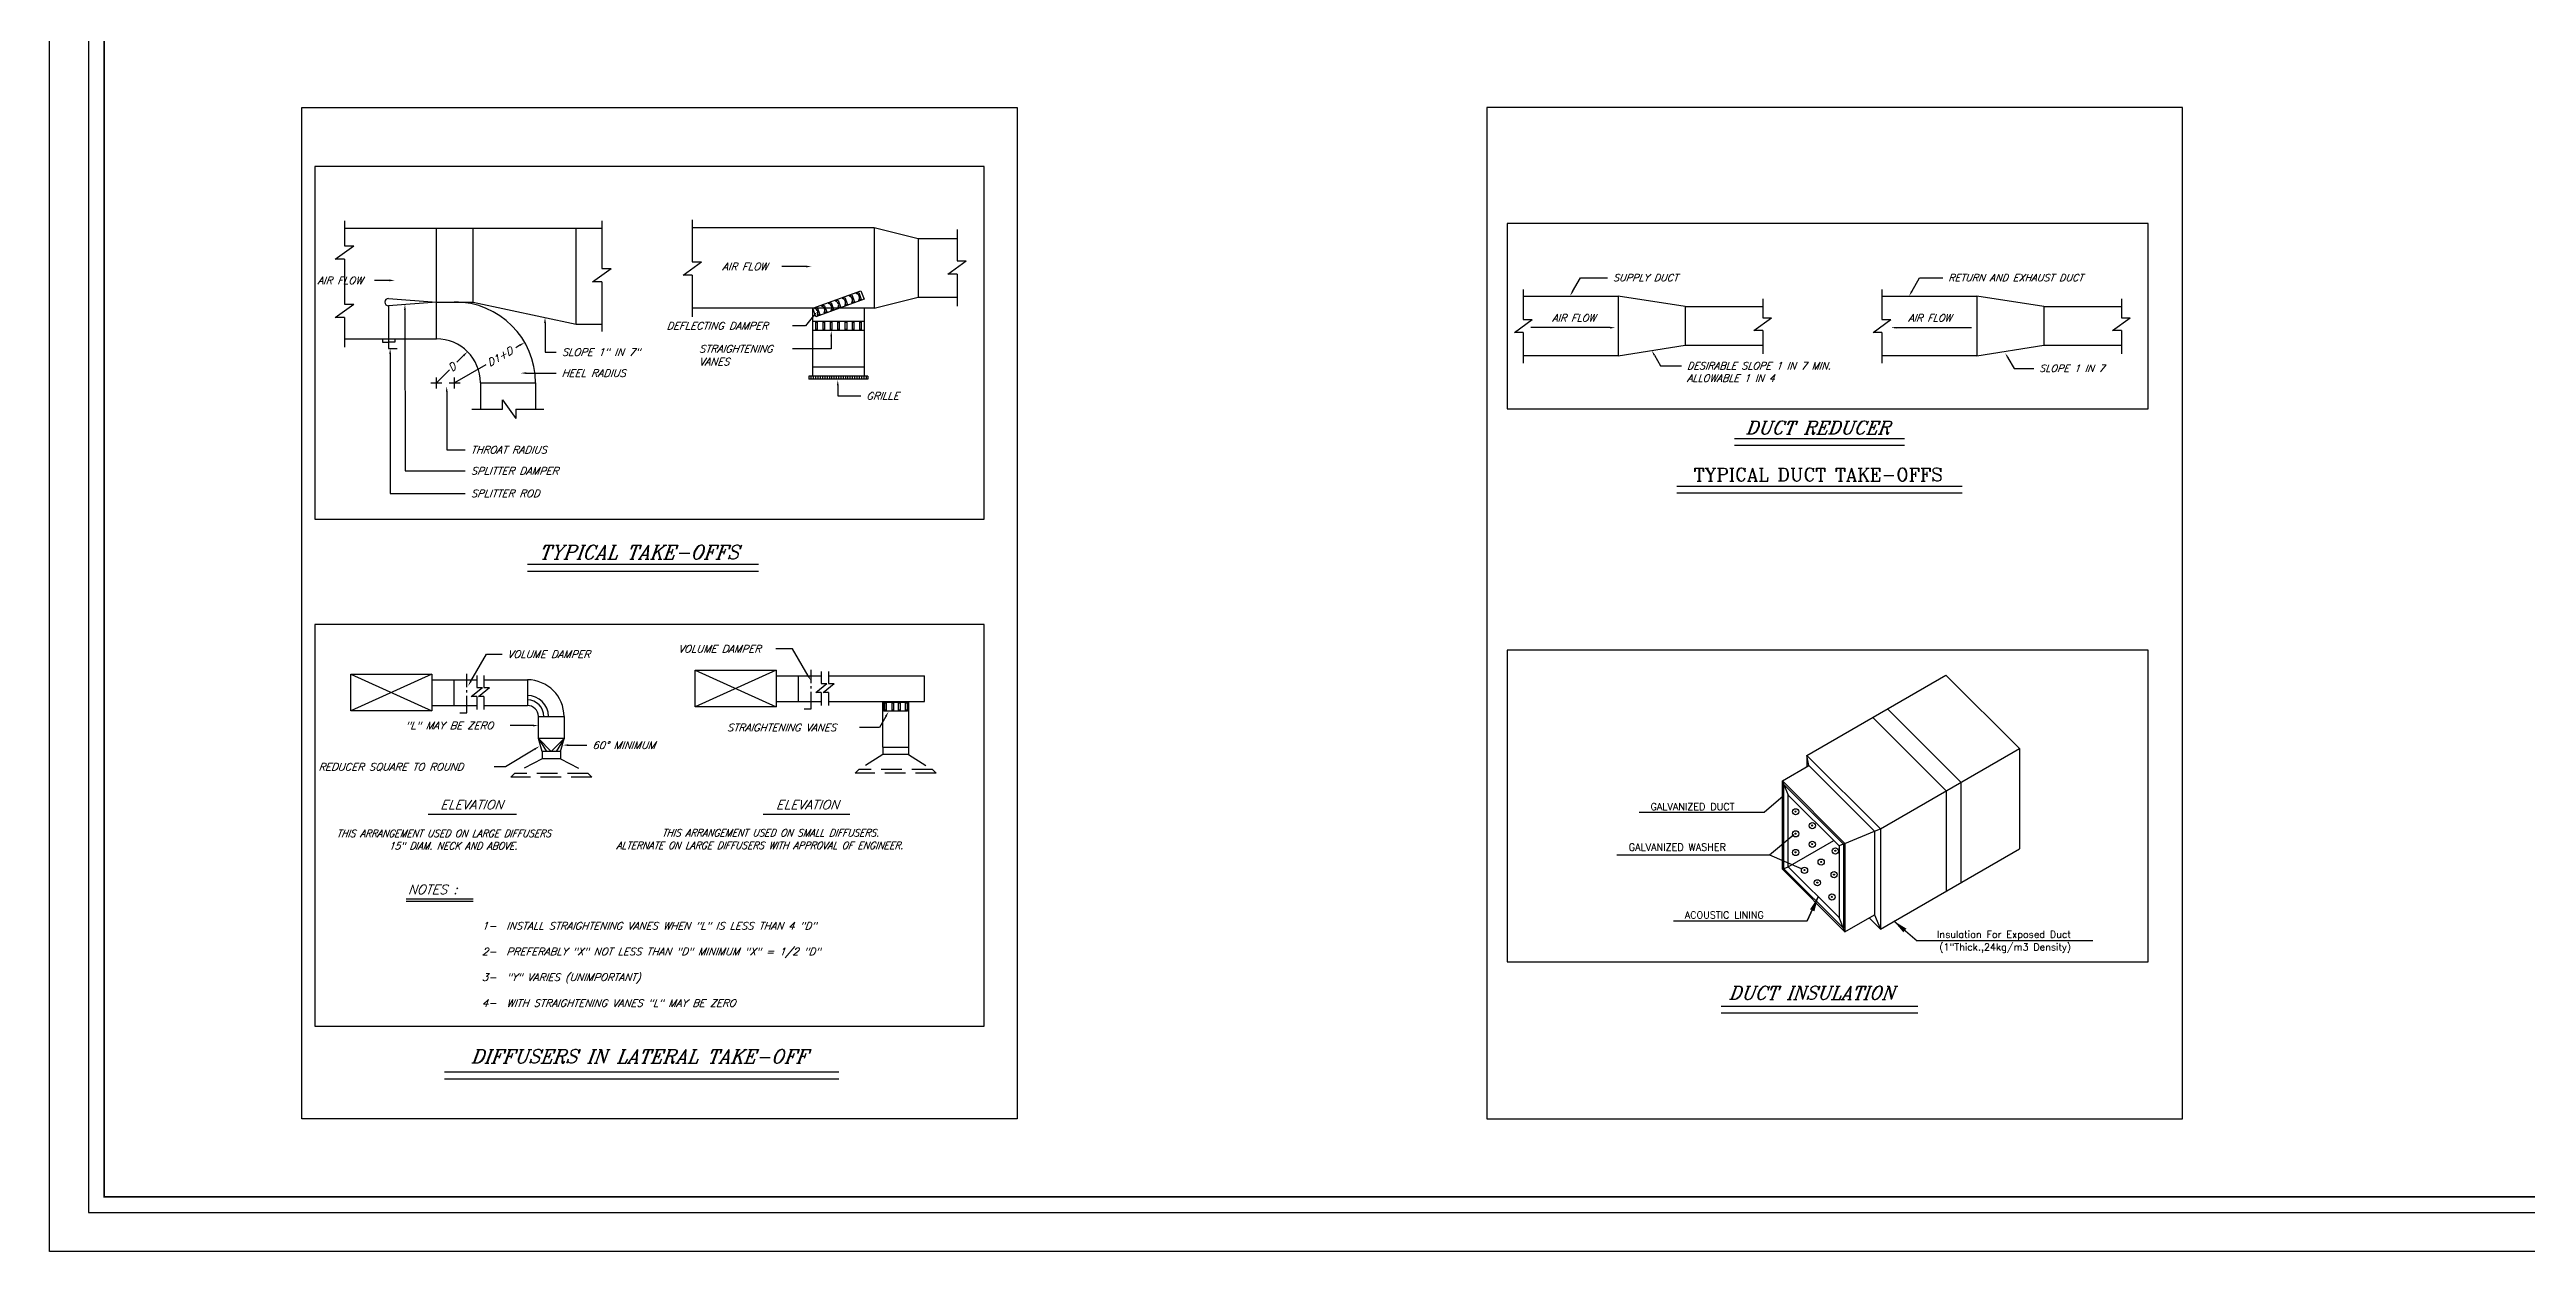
# Model space of a CAD drawing. Extents: x -730 to 2784, y 160 to 852.
# Drawn here: x -729.91 to -699.62, y 240.18 to 254.88 of the extents above; entities that cross this region are included whole.
import ezdxf
from ezdxf.enums import TextEntityAlignment as Align

# ---------------------------------------------------------------- set-up
doc = ezdxf.new("R2010")
doc.units = 0
doc.header["$MEASUREMENT"] = 0
doc.linetypes.add('HIDDEN', pattern=[0.375, 0.25, -0.125])
for name, color, linetype in [('Duct', 4, 'Continuous'), ('fram', 252, 'Continuous'), ('M_HV-S-DUCT', 3, 'Continuous'), ('M_HV_DIFF', 1, 'HIDDEN'), ('M_HV_L_TETX', 11, 'Continuous'), ('M_HV_T_TABLE', 140, 'Continuous'), ('M_HV_TABLE', 140, 'Continuous'), ('M_HV_TEXT', 7, 'Continuous'), ('MEQUIP', 1, 'Continuous'), ('Text', 42, 'Continuous'), ('WALL', 4, 'Continuous')]:
    doc.layers.add(name, color=color, linetype=linetype)
doc.styles.add('MOST', font='romanc.shx')
doc.styles.get("Standard").update_dxf_attribs({"font": 'TIMES.TTF'})
doc.dimstyles.get("Standard").update_dxf_attribs({"dimtxt": 0.8, "dimasz": 0.18, "dimexe": 0.18, "dimexo": 0.0625, "dimgap": 0.09, "dimtad": 0, "dimzin": 0, "dimdsep": 46, "dimtxsty": 'Standard', "dimcen": 0.09, "dimadec": 4, "dimazin": 0, "dimtfac": 1, "dimtofl": 0, "dimtmove": 0, "dimatfit": 3, "dimfxl": 1, "dimtolj": 1, "dimtzin": 0, "dimarcsym": 0})

msp = doc.modelspace()

# ---------------------------------------------------------------- linework, layer by layer
at = {"color": 7}
for p, q in [((-720.592, 250.85), (-720.592, 250.886)), ((-720.564, 250.85), (-720.564, 250.886)), ((-720.536, 250.85), (-720.536, 250.886)), ((-720.508, 250.85), (-720.508, 250.886)), ((-720.48, 250.85), (-720.48, 250.886)), ((-720.452, 250.85), (-720.452, 250.886)), ((-720.424, 250.85), (-720.424, 250.886)), ((-720.395, 250.85), (-720.395, 250.886)), ((-720.367, 250.85), (-720.367, 250.886)), ((-720.339, 250.85), (-720.339, 250.886)), ((-720.311, 250.85), (-720.311, 250.886)), ((-720.283, 250.85), (-720.283, 250.886)), ((-720.255, 250.85), (-720.255, 250.886)), ((-720.227, 250.85), (-720.227, 250.886)), ((-720.199, 250.85), (-720.199, 250.886)), ((-720.171, 250.85), (-720.171, 250.886)), ((-720.143, 250.85), (-720.143, 250.886)), ((-720.115, 250.85), (-720.115, 250.886)), ((-720.086, 250.85), (-720.086, 250.886)), ((-720.058, 250.85), (-720.058, 250.886)), ((-720.03, 250.85), (-720.03, 250.886)), ((-720.002, 250.85), (-720.002, 250.886)), ((-719.974, 250.85), (-719.974, 250.886)), ((-719.946, 250.85), (-719.946, 250.886)), ((-719.918, 250.85), (-719.918, 250.886))]:
    msp.add_line(p, q, dxfattribs=at)
at = {"layer": 'Duct', "color": 7}
msp.add_line((-708.293, 244.499), (-708.293, 244.499), dxfattribs=at)
at = {"layer": 'fram'}
msp.add_line((-729.43, 240.652), (-665.384, 240.652), dxfattribs=at)
for points in [[(-729.907, 278.175), (-664.907, 278.175), (-664.907, 240.175), (-729.907, 240.175)], [(-672.961, 277.698), (-729.43, 277.698), (-729.43, 240.652), (-672.961, 240.652)]]:
    msp.add_lwpolyline(points, close=True, dxfattribs=at)
at = {"layer": 'M_HV-S-DUCT', "color": 7}
for p, q in [((-723.154, 252.692), (-726.301, 252.692)), ((-725.177, 251.344), (-725.177, 252.692)), ((-724.728, 251.793), (-724.728, 252.692)), ((-723.469, 251.524), (-723.469, 252.692)), ((-722.048, 252.706), (-719.825, 252.706)), ((-719.825, 252.706), (-719.825, 251.717)), ((-719.825, 252.706), (-719.285, 252.571)), ((-719.285, 252.571), (-719.285, 251.852)), ((-719.285, 252.571), (-718.813, 252.571)), ((-725.177, 251.793), (-724.728, 251.793)), ((-724.728, 251.793), (-723.469, 251.524)), ((-719.825, 251.717), (-722.048, 251.717)), ((-720.575, 250.886), (-720.575, 251.717)), ((-719.946, 251.717), (-719.946, 250.886)), ((-719.825, 251.717), (-719.285, 251.852)), ((-719.285, 251.852), (-718.813, 251.852)), ((-711.887, 251.867), (-710.724, 251.867)), ((-709.905, 251.738), (-710.724, 251.867)), ((-710.724, 251.867), (-710.724, 251.135)), ((-709.905, 251.738), (-708.958, 251.738)), ((-709.905, 251.738), (-709.905, 251.264)), ((-707.501, 251.867), (-706.338, 251.867)), ((-705.519, 251.738), (-706.338, 251.867)), ((-706.338, 251.867), (-706.338, 251.135)), ((-705.519, 251.738), (-704.572, 251.738)), ((-705.519, 251.738), (-705.519, 251.264)), ((-723.469, 251.524), (-723.154, 251.524)), ((-726.301, 251.344), (-725.177, 251.344)), ((-710.724, 251.135), (-711.887, 251.135)), ((-710.724, 251.135), (-709.905, 251.264)), ((-709.905, 251.264), (-708.958, 251.264)), ((-706.338, 251.135), (-707.501, 251.135)), ((-706.338, 251.135), (-705.519, 251.264)), ((-705.519, 251.264), (-704.572, 251.264)), ((-724.638, 250.805), (-724.638, 250.491)), ((-724.638, 250.805), (-723.964, 250.805)), ((-723.964, 250.805), (-723.964, 250.491)), ((-719.946, 250.998), (-720.575, 250.998)), ((-726.221, 246.79), (-726.221, 247.239)), ((-726.221, 247.239), (-725.232, 247.239)), ((-725.232, 247.239), (-725.232, 246.79)), ((-725.232, 247.172), (-724.683, 247.172)), ((-724.963, 247.172), (-724.963, 246.857)), ((-724.595, 247.172), (-724.064, 247.172)), ((-724.064, 247.172), (-724.064, 246.857)), ((-722.01, 247.289), (-721.021, 247.289)), ((-722.01, 246.839), (-722.01, 247.289)), ((-721.021, 247.289), (-721.021, 246.839)), ((-721.021, 247.221), (-720.473, 247.221)), ((-720.751, 247.221), (-720.751, 246.907)), ((-720.383, 247.221), (-719.208, 247.221)), ((-719.208, 246.907), (-719.208, 247.221)), ((-721.021, 246.907), (-720.473, 246.907)), ((-720.383, 246.907), (-719.208, 246.907)), ((-719.717, 246.345), (-719.717, 246.907)), ((-719.403, 246.907), (-719.403, 246.345)), ((-725.232, 246.79), (-726.221, 246.79)), ((-725.232, 246.857), (-724.683, 246.857)), ((-724.595, 246.857), (-724.064, 246.857)), ((-723.929, 246.453), (-723.929, 246.722)), ((-723.929, 246.722), (-723.614, 246.722)), ((-723.614, 246.722), (-723.614, 246.453)), ((-721.021, 246.839), (-722.01, 246.839)), ((-723.884, 246.295), (-723.929, 246.453)), ((-723.614, 246.453), (-723.929, 246.453)), ((-723.659, 246.295), (-723.884, 246.295)), ((-723.659, 246.295), (-723.614, 246.453)), ((-719.717, 246.345), (-719.717, 246.255)), ((-719.717, 246.345), (-719.403, 246.345)), ((-719.403, 246.345), (-719.403, 246.255)), ((-719.403, 246.255), (-719.717, 246.255))]:
    msp.add_line(p, q, dxfattribs=at)
for centre, radius in [((-724.953, 250.805), 0.989), ((-725.177, 250.805), 0.539), ((-724.064, 246.722), 0.449), ((-724.064, 246.722), 0.135)]:
    msp.add_arc(centre, radius, 0, 90, dxfattribs=at)
at = {"layer": 'M_HV_DIFF', "color": 7}
for p, q in [((-723.884, 246.295), (-723.884, 246.205)), ((-723.659, 246.295), (-723.659, 246.205)), ((-724.221, 246.026), (-724.266, 245.981)), ((-723.277, 245.981), (-724.266, 245.981)), ((-723.884, 246.205), (-724.221, 246.026)), ((-723.322, 246.026), (-724.221, 246.026)), ((-723.659, 246.205), (-723.884, 246.205)), ((-723.659, 246.205), (-723.322, 246.026)), ((-723.322, 246.026), (-723.277, 245.981)), ((-720.01, 246.075), (-720.054, 246.03)), ((-719.066, 246.03), (-720.054, 246.03)), ((-719.717, 246.255), (-720.01, 246.075)), ((-719.111, 246.075), (-720.01, 246.075)), ((-719.403, 246.255), (-719.111, 246.075)), ((-719.111, 246.075), (-719.066, 246.03))]:
    msp.add_line(p, q, dxfattribs=at)
at = {"layer": 'M_HV_L_TETX', "color": 7, "ltscale": 0.3}
for p, q in [((-726.3, 252.788), (-726.3, 252.48)), ((-723.154, 252.788), (-723.154, 252.202)), ((-722.048, 252.8), (-722.048, 252.285)), ((-718.809, 252.682), (-718.809, 252.297)), ((-726.413, 252.317), (-726.188, 252.48)), ((-726.3, 252.317), (-726.413, 252.317)), ((-726.3, 252.48), (-726.188, 252.48)), ((-726.3, 252.317), (-726.3, 251.769)), ((-725.752, 252.058), (-725.935, 252.058)), ((-723.266, 252.039), (-723.041, 252.202)), ((-723.154, 252.039), (-723.266, 252.039)), ((-723.154, 252.202), (-723.041, 252.202)), ((-723.154, 252.039), (-723.154, 251.434)), ((-722.16, 252.122), (-721.936, 252.285)), ((-722.048, 252.122), (-722.16, 252.122)), ((-722.048, 252.285), (-721.936, 252.285)), ((-722.048, 252.122), (-722.048, 251.614)), ((-718.921, 252.134), (-718.696, 252.297)), ((-718.809, 252.134), (-718.921, 252.134)), ((-718.809, 252.297), (-718.696, 252.297)), ((-718.809, 252.134), (-718.809, 251.743)), ((-711.282, 251.923), (-711.185, 252.091)), ((-711.185, 252.091), (-710.854, 252.091)), ((-707.135, 251.923), (-707.038, 252.091)), ((-707.038, 252.091), (-706.753, 252.091)), ((-726.413, 251.606), (-726.188, 251.769)), ((-726.3, 251.769), (-726.188, 251.769)), ((-725.762, 251.838), (-725.177, 251.793)), ((-725.177, 251.793), (-725.762, 251.748)), ((-725.762, 251.748), (-725.762, 251.344)), ((-720.575, 251.717), (-719.984, 251.932)), ((-720.537, 251.612), (-720.575, 251.717)), ((-720.55, 251.714), (-720.519, 251.726)), ((-719.945, 251.827), (-720.537, 251.612)), ((-720.519, 251.726), (-720.488, 251.641)), ((-720.466, 251.745), (-720.434, 251.757)), ((-720.434, 251.757), (-720.403, 251.672)), ((-720.381, 251.776), (-720.35, 251.787)), ((-720.35, 251.787), (-720.319, 251.703)), ((-720.297, 251.806), (-720.265, 251.818)), ((-720.234, 251.734), (-720.266, 251.722)), ((-720.265, 251.818), (-720.234, 251.734)), ((-720.212, 251.837), (-720.181, 251.849)), ((-720.15, 251.764), (-720.182, 251.753)), ((-720.181, 251.849), (-720.15, 251.764)), ((-720.128, 251.868), (-720.096, 251.88)), ((-720.065, 251.795), (-720.097, 251.783)), ((-720.096, 251.88), (-720.065, 251.795)), ((-720.043, 251.899), (-720.012, 251.91)), ((-719.981, 251.826), (-720.013, 251.814)), ((-720.012, 251.91), (-719.981, 251.826)), ((-719.984, 251.932), (-719.945, 251.827)), ((-711.886, 251.947), (-711.886, 251.578)), ((-708.956, 251.831), (-708.956, 251.601)), ((-707.5, 251.947), (-707.5, 251.578)), ((-704.57, 251.831), (-704.57, 251.601)), ((-726.3, 251.606), (-726.413, 251.606)), ((-726.3, 251.606), (-726.3, 251.242)), ((-725.561, 251.696), (-725.559, 249.727)), ((-720.575, 251.558), (-719.946, 251.558)), ((-720.575, 251.445), (-720.575, 251.558)), ((-719.946, 251.445), (-720.575, 251.445)), ((-720.542, 251.546), (-720.519, 251.546)), ((-720.542, 251.546), (-720.542, 251.457)), ((-720.519, 251.457), (-720.542, 251.457)), ((-720.488, 251.641), (-720.52, 251.63)), ((-720.519, 251.546), (-720.519, 251.457)), ((-720.452, 251.546), (-720.429, 251.546)), ((-720.452, 251.546), (-720.452, 251.457)), ((-720.429, 251.457), (-720.452, 251.457)), ((-720.403, 251.672), (-720.435, 251.661)), ((-720.429, 251.546), (-720.429, 251.457)), ((-720.362, 251.546), (-720.339, 251.546)), ((-720.362, 251.546), (-720.362, 251.457)), ((-720.339, 251.457), (-720.362, 251.457)), ((-720.319, 251.703), (-720.351, 251.691)), ((-720.339, 251.546), (-720.339, 251.457)), ((-720.272, 251.546), (-720.249, 251.546)), ((-720.272, 251.546), (-720.272, 251.457)), ((-720.249, 251.457), (-720.272, 251.457)), ((-720.249, 251.546), (-720.249, 251.457)), ((-720.182, 251.546), (-720.159, 251.546)), ((-720.182, 251.546), (-720.182, 251.457)), ((-720.159, 251.457), (-720.182, 251.457)), ((-720.159, 251.546), (-720.159, 251.457)), ((-720.092, 251.546), (-720.07, 251.546)), ((-720.092, 251.546), (-720.092, 251.457)), ((-720.07, 251.457), (-720.092, 251.457)), ((-720.07, 251.546), (-720.07, 251.457)), ((-720.002, 251.546), (-719.98, 251.546)), ((-720.002, 251.546), (-720.002, 251.457)), ((-719.98, 251.457), (-720.002, 251.457)), ((-719.98, 251.546), (-719.98, 251.457)), ((-719.946, 251.558), (-719.946, 251.445)), ((-711.993, 251.422), (-711.778, 251.578)), ((-711.886, 251.422), (-711.993, 251.422)), ((-711.886, 251.578), (-711.778, 251.578)), ((-711.886, 251.422), (-711.886, 251.047)), ((-710.823, 251.48), (-711.791, 251.48)), ((-709.064, 251.444), (-708.849, 251.601)), ((-708.956, 251.444), (-709.064, 251.444)), ((-708.956, 251.601), (-708.849, 251.601)), ((-708.956, 251.444), (-708.956, 251.158)), ((-707.607, 251.422), (-707.392, 251.578)), ((-707.5, 251.422), (-707.607, 251.422)), ((-707.5, 251.578), (-707.392, 251.578)), ((-707.5, 251.422), (-707.5, 251.047)), ((-707.324, 251.48), (-706.404, 251.48)), ((-704.678, 251.444), (-704.463, 251.601)), ((-704.57, 251.444), (-704.678, 251.444)), ((-704.57, 251.601), (-704.463, 251.601)), ((-704.57, 251.444), (-704.57, 251.158)), ((-725.837, 251.344), (-725.837, 251.302)), ((-725.837, 251.302), (-725.762, 251.302)), ((-725.762, 251.344), (-725.762, 251.224)), ((-725.686, 251.302), (-725.762, 251.302)), ((-725.762, 251.224), (-725.657, 251.224)), ((-725.742, 251.157), (-725.742, 249.451)), ((-725.686, 251.344), (-725.686, 251.302)), ((-724.844, 251.138), (-724.926, 251.056)), ((-724.155, 251.265), (-724.207, 251.235)), ((-710.282, 251.144), (-710.207, 251.013)), ((-705.958, 251.112), (-705.883, 250.982)), ((-725.245, 250.805), (-725.11, 250.805)), ((-725.018, 250.964), (-725.177, 250.805)), ((-725.177, 250.737), (-725.177, 250.872)), ((-725.02, 250.805), (-724.885, 250.805)), ((-724.573, 251.024), (-724.953, 250.805)), ((-724.953, 250.737), (-724.953, 250.872)), ((-719.901, 250.886), (-720.62, 250.886)), ((-720.62, 250.886), (-720.62, 250.85)), ((-719.901, 250.85), (-720.62, 250.85)), ((-719.901, 250.886), (-719.901, 250.85)), ((-710.207, 251.013), (-709.949, 251.013)), ((-705.883, 250.982), (-705.641, 250.982)), ((-725.05, 250.695), (-725.05, 249.985)), ((-724.368, 250.595), (-724.205, 250.37)), ((-724.368, 250.483), (-724.368, 250.595)), ((-724.743, 250.483), (-724.368, 250.483)), ((-724.205, 250.483), (-723.861, 250.483)), ((-724.205, 250.483), (-724.205, 250.37)), ((-725.05, 249.985), (-724.823, 249.985)), ((-725.559, 249.727), (-724.823, 249.727)), ((-725.742, 249.451), (-724.823, 249.451)), ((-720.82, 247.55), (-721.027, 247.55)), ((-720.629, 247.219), (-720.82, 247.55)), ((-725.232, 247.239), (-726.221, 246.79)), ((-726.221, 247.239), (-725.232, 246.79)), ((-724.683, 247.224), (-724.683, 247.078)), ((-724.595, 247.224), (-724.595, 247.078)), ((-722.01, 247.289), (-721.021, 246.839)), ((-721.021, 247.289), (-722.01, 246.839)), ((-720.471, 247.273), (-720.471, 247.127)), ((-720.382, 247.273), (-720.382, 247.127)), ((-724.75, 246.967), (-724.614, 247.078)), ((-724.683, 246.967), (-724.75, 246.967)), ((-724.683, 247.078), (-724.614, 247.078)), ((-724.683, 246.967), (-724.683, 246.806)), ((-724.661, 246.967), (-724.526, 247.078)), ((-724.595, 246.967), (-724.661, 246.967)), ((-724.595, 247.078), (-724.526, 247.078)), ((-724.595, 246.967), (-724.595, 246.806)), ((-720.537, 247.015), (-720.402, 247.127)), ((-720.471, 247.015), (-720.537, 247.015)), ((-720.471, 247.127), (-720.402, 247.127)), ((-720.471, 247.015), (-720.471, 246.855)), ((-720.448, 247.015), (-720.313, 247.127)), ((-720.382, 247.015), (-720.448, 247.015)), ((-720.382, 247.127), (-720.313, 247.127)), ((-720.382, 247.015), (-720.382, 246.855)), ((-719.705, 246.787), (-719.705, 246.899)), ((-719.705, 246.899), (-719.414, 246.899)), ((-719.698, 246.888), (-719.698, 246.798)), ((-719.698, 246.888), (-719.675, 246.888)), ((-719.675, 246.888), (-719.675, 246.798)), ((-719.607, 246.888), (-719.607, 246.798)), ((-719.607, 246.888), (-719.585, 246.888)), ((-719.585, 246.888), (-719.585, 246.798)), ((-719.528, 246.888), (-719.528, 246.798)), ((-719.528, 246.888), (-719.505, 246.888)), ((-719.505, 246.888), (-719.505, 246.798)), ((-719.443, 246.888), (-719.443, 246.798)), ((-719.443, 246.888), (-719.421, 246.888)), ((-719.421, 246.888), (-719.421, 246.798)), ((-719.414, 246.899), (-719.414, 246.787)), ((-723.996, 246.611), (-724.274, 246.611)), ((-719.759, 246.587), (-720.001, 246.587)), ((-719.68, 246.723), (-719.759, 246.587)), ((-719.414, 246.787), (-719.705, 246.787)), ((-719.675, 246.798), (-719.698, 246.798)), ((-719.585, 246.798), (-719.607, 246.798)), ((-719.505, 246.798), (-719.528, 246.798)), ((-719.421, 246.798), (-719.443, 246.798)), ((-723.974, 246.323), (-724.331, 246.105)), ((-723.929, 246.453), (-723.771, 246.295)), ((-723.929, 246.453), (-723.829, 246.295)), ((-723.771, 246.295), (-723.614, 246.453)), ((-723.614, 246.453), (-723.712, 246.295)), ((-723.561, 246.372), (-723.338, 246.372)), ((-724.331, 246.105), (-724.468, 246.105)), ((-708.938, 245.552), (-708.707, 245.751)), ((-725.275, 245.528), (-724.198, 245.528)), ((-721.181, 245.528), (-720.122, 245.528)), ((-710.47, 245.552), (-708.938, 245.552)), ((-708.874, 245.031), (-708.578, 245.278)), ((-710.743, 245.031), (-708.874, 245.031)), ((-708.874, 245.031), (-708.485, 244.862)), ((-708.716, 244.852), (-708.644, 244.882)), ((-708.412, 244.22), (-708.277, 244.514)), ((-710.05, 244.22), (-708.412, 244.22)), ((-704.92, 243.975), (-707.067, 243.975))]:
    msp.add_line(p, q, dxfattribs=at)
at = {"layer": 'M_HV_L_TETX', "color": 7}
for p, q in [((-720.268, 250.774), (-720.268, 250.644)), ((-709.303, 250.122), (-707.222, 250.122)), ((-707.222, 250.036), (-709.303, 250.036)), ((-710.006, 249.54), (-706.519, 249.54)), ((-706.519, 249.454), (-710.006, 249.454)), ((-724.062, 248.585), (-721.237, 248.585)), ((-721.237, 248.496), (-724.062, 248.496)), ((-724.755, 247.153), (-724.564, 247.484)), ((-724.564, 247.484), (-724.374, 247.484)), ((-725.547, 244.489), (-724.726, 244.489)), ((-725.547, 244.461), (-724.726, 244.461)), ((-709.464, 243.177), (-707.061, 243.177)), ((-707.061, 243.092), (-709.464, 243.092)), ((-725.078, 242.373), (-720.256, 242.373)), ((-720.256, 242.284), (-725.078, 242.284))]:
    msp.add_line(p, q, dxfattribs=at)
at = {"layer": 'M_HV_L_TETX', "color": 7, "ltscale": 0.3}
for centre, radius in [((-708.555, 245.556), 0.038), ((-708.556, 245.559), 0.00633), ((-708.351, 245.386), 0.038), ((-708.352, 245.388), 0.00633), ((-708.555, 245.286), 0.038), ((-708.555, 245.058), 0.038), ((-708.556, 245.288), 0.00633), ((-708.556, 245.06), 0.00633), ((-708.351, 245.158), 0.038), ((-708.352, 245.16), 0.00633), ((-708.068, 245.077), 0.038), ((-708.069, 245.079), 0.00633), ((-708.446, 244.84), 0.038), ((-708.447, 244.842), 0.00633), ((-708.242, 244.94), 0.038), ((-708.242, 244.942), 0.00633), ((-708.084, 244.786), 0.038), ((-708.085, 244.788), 0.00633), ((-708.289, 244.687), 0.038), ((-708.289, 244.689), 0.00633), ((-708.111, 244.513), 0.038), ((-708.112, 244.515), 0.00633)]:
    msp.add_circle(centre, radius, dxfattribs=at)
for centre, radius, start, end in [((-725.762, 251.793), 0.0449, 90, 270), ((-720.565, 251.661), 0.0553, 325.645, 74.355), ((-720.481, 251.692), 0.0553, 325.645, 74.355), ((-720.396, 251.722), 0.0553, 325.645, 74.355), ((-720.312, 251.753), 0.0553, 325.645, 74.355), ((-720.227, 251.784), 0.0553, 325.645, 74.355), ((-720.143, 251.815), 0.0553, 325.645, 74.355), ((-720.058, 251.845), 0.0553, 325.645, 74.355), ((-724.064, 246.722), 0.258, 0, 90), ((-724.064, 246.722), 0.202, 0, 90)]:
    msp.add_arc(centre, radius, start, end, dxfattribs=at)
for points in [[(-725.752, 252.07), (-725.752, 252.047), (-725.685, 252.058)], [(-725.573, 251.696), (-725.55, 251.696), (-725.561, 251.764)], [(-711.273, 251.918), (-711.291, 251.928), (-711.314, 251.867)], [(-707.125, 251.918), (-707.144, 251.928), (-707.167, 251.867)], [(-720.571, 251.631), (-720.554, 251.617), (-720.519, 251.676)], [(-710.823, 251.49), (-710.823, 251.469), (-710.759, 251.48)], [(-707.324, 251.469), (-707.324, 251.49), (-707.389, 251.48)], [(-725.753, 251.157), (-725.731, 251.157), (-725.742, 251.224)], [(-724.852, 251.146), (-724.836, 251.13), (-724.796, 251.186)], [(-724.16, 251.275), (-724.149, 251.256), (-724.096, 251.299)], [(-710.291, 251.138), (-710.273, 251.149), (-710.314, 251.2)], [(-705.968, 251.107), (-705.949, 251.118), (-705.991, 251.168)], [(-725.061, 250.695), (-725.039, 250.695), (-725.05, 250.763)], [(-720.62, 247.224), (-720.639, 247.213), (-720.596, 247.16)], [(-723.996, 246.622), (-723.996, 246.6), (-723.929, 246.611)], [(-719.69, 246.729), (-719.671, 246.717), (-719.647, 246.781)], [(-723.98, 246.332), (-723.968, 246.313), (-723.917, 246.358)], [(-723.561, 246.36), (-723.561, 246.383), (-723.628, 246.372)]]:
    msp.add_solid(points, dxfattribs=at)
at = {"layer": 'M_HV_L_TETX', "color": 7}
msp.add_solid([(-724.745, 247.148), (-724.765, 247.159), (-724.789, 247.095)], dxfattribs=at)
at = {"layer": 'M_HV_TABLE', "color": 7}
for p, q in [((-712.33, 254.176), (-712.33, 244.338)), ((-718.479, 253.452), (-726.661, 253.452)), ((-726.661, 253.452), (-726.661, 249.138)), ((-718.479, 249.138), (-718.479, 253.452)), ((-704.243, 252.754), (-712.084, 252.754)), ((-712.084, 252.754), (-712.084, 250.485)), ((-704.243, 250.485), (-704.243, 252.754)), ((-712.084, 250.485), (-704.243, 250.485)), ((-726.661, 249.138), (-718.479, 249.138)), ((-718.479, 247.846), (-726.661, 247.846)), ((-726.661, 247.846), (-726.661, 242.932)), ((-718.479, 242.932), (-718.479, 247.846)), ((-704.243, 247.535), (-712.084, 247.535)), ((-712.084, 247.535), (-712.084, 243.721)), ((-704.243, 243.721), (-704.243, 247.535)), ((-724.804, 247.079), (-724.804, 247.244)), ((-708.416, 246.246), (-706.716, 247.228)), ((-706.716, 247.228), (-705.818, 246.33)), ((-724.804, 247.016), (-724.804, 247.043)), ((-724.804, 246.765), (-724.804, 246.974)), ((-724.89, 246.765), (-724.804, 246.765)), ((-707.612, 246.711), (-706.714, 245.813)), ((-707.432, 246.815), (-706.534, 245.917)), ((-707.518, 245.348), (-705.818, 246.33)), ((-705.818, 246.33), (-705.818, 245.102)), ((-708.716, 245.934), (-708.393, 246.121)), ((-708.416, 246.246), (-707.518, 245.348)), ((-708.416, 246.246), (-708.416, 246.108)), ((-708.393, 246.121), (-708.416, 246.246)), ((-708.393, 246.121), (-707.59, 245.318)), ((-708.698, 245.891), (-708.716, 245.934)), ((-708.716, 245.934), (-707.951, 245.169)), ((-708.716, 244.852), (-708.716, 245.934)), ((-708.698, 244.859), (-708.698, 245.891)), ((-708.698, 245.891), (-707.969, 245.161)), ((-708.698, 245.891), (-708.644, 245.76)), ((-708.644, 244.882), (-708.644, 245.76)), ((-708.644, 245.76), (-708.023, 245.139)), ((-706.714, 245.813), (-706.714, 244.585)), ((-706.534, 245.917), (-706.534, 244.689)), ((-707.59, 245.318), (-707.518, 245.348)), ((-707.518, 245.348), (-707.518, 244.121)), ((-708.644, 244.882), (-708.088, 245.203)), ((-707.951, 245.169), (-708.023, 245.139)), ((-708.023, 245.139), (-708.023, 244.261)), ((-707.969, 245.161), (-707.969, 244.13)), ((-707.951, 245.169), (-707.59, 245.318)), ((-707.951, 245.169), (-707.951, 244.086)), ((-707.59, 245.318), (-707.59, 244.295)), ((-707.518, 244.121), (-705.818, 245.102)), ((-707.951, 244.086), (-708.716, 244.852)), ((-707.969, 244.13), (-708.698, 244.859)), ((-708.023, 244.261), (-708.644, 244.882)), ((-707.951, 244.086), (-708.023, 244.261)), ((-707.951, 244.086), (-707.59, 244.295)), ((-707.518, 244.121), (-707.655, 244.257)), ((-707.59, 244.295), (-707.518, 244.121)), ((-712.084, 243.721), (-704.243, 243.721)), ((-726.661, 242.932), (-718.479, 242.932))]:
    msp.add_line(p, q, dxfattribs=at)
msp.add_lwpolyline([(-726.823, 254.176), (-718.073, 254.176), (-718.073, 241.798), (-726.823, 241.798)], close=True, dxfattribs=at)
at = {"layer": 'M_HV_TABLE', "color": 7, "ltscale": 50}
msp.add_lwpolyline([(-703.822, 254.176), (-712.33, 254.176), (-712.33, 241.798), (-703.822, 241.798)], close=True, dxfattribs=at)
at = {"layer": 'M_HV_TEXT', "color": 7}
for p, q in [((-720.657, 252.228), (-720.952, 252.228)), ((-723.848, 251.537), (-723.848, 251.181)), ((-720.664, 251.503), (-720.821, 251.503)), ((-720.563, 251.624), (-720.664, 251.503)), ((-723.848, 251.181), (-723.711, 251.181)), ((-720.348, 251.222), (-720.821, 251.222)), ((-720.348, 251.375), (-720.348, 251.222)), ((-724.078, 250.924), (-723.711, 250.924)), ((-720.268, 250.644), (-719.986, 250.644))]:
    msp.add_line(p, q, dxfattribs=at)
for points in [[(-720.657, 252.239), (-720.657, 252.217), (-720.589, 252.228)], [(-723.86, 251.537), (-723.837, 251.537), (-723.848, 251.605)], [(-720.359, 251.375), (-720.337, 251.375), (-720.348, 251.442)], [(-724.078, 250.913), (-724.078, 250.935), (-724.145, 250.924)], [(-720.279, 250.774), (-720.257, 250.774), (-720.268, 250.841)]]:
    msp.add_solid(points, dxfattribs=at)
at = {"layer": 'MEQUIP', "color": 7}
for p, q in [((-720.593, 247.128), (-720.593, 247.293)), ((-720.593, 247.065), (-720.593, 247.093)), ((-720.593, 246.814), (-720.593, 247.023)), ((-720.678, 246.814), (-720.593, 246.814))]:
    msp.add_line(p, q, dxfattribs=at)
at = {"layer": 'WALL', "linetype": 'Continuous'}
msp.add_lwpolyline([(-673.153, 277.506, 0.0192, 0.0192, 0), (-729.238, 277.506, 0.0192, 0.0192, 0), (-729.238, 240.844, 0.0192, 0.0192, 0), (-673.153, 240.844, 0.0192, 0.0192, 0)], format="xyseb", close=True, dxfattribs=at)

# ---------------------------------------------------------------- texts
at = {"layer": 'M_HV_L_TETX', "color": 7, "ltscale": 0.3, "style": 'MOST', "oblique": 20}
for s, rotation, p in [('D1+D', 30, (-724.401, 251.123)), ('D', 45, (-724.986, 250.996))]:
    msp.add_text(s, height=0.0899, rotation=rotation, dxfattribs=at).set_placement(p, align=Align.MIDDLE)
at = {"layer": 'M_HV_T_TABLE', "color": 7, "ltscale": 0.3, "style": 'MOST'}
msp.add_text('TYPICAL DUCT TAKE-OFFS', height=0.1614, dxfattribs=at).set_placement((-708.279, 249.682), align=Align.MIDDLE)
at = {"layer": 'M_HV_TEXT', "color": 7, "style": 'MOST', "oblique": 20}
for s, height, p in [('AIR FLOW', 0.0898, (-726.632, 252.014)), ('AIR FLOW', 0.0898, (-721.681, 252.183)), ('SUPPLY DUCT', 0.08608, (-710.789, 252.048)), ('RETURN AND EXHAUST DUCT', 0.08608, (-706.689, 252.048)), ('DEFLECTING DAMPER', 0.08983, (-722.363, 251.458)), ('SLOPE 1" IN 7"', 0.08983, (-723.644, 251.136)), ('STRAIGHTENING', 0.08983, (-721.966, 251.177)), ('VANES', 0.0898, (-721.966, 251.019)), ('HEEL RADIUS', 0.08983, (-723.644, 250.879)), ('ALLOWABLE 1 IN 4', 0.08608, (-709.884, 250.819)), ('DESIRABLE SLOPE 1 IN 7 MIN.', 0.08608, (-709.884, 250.97)), ('SLOPE 1 IN 7', 0.08608, (-705.577, 250.939)), ('GRILLE', 0.0898, (-719.919, 250.599)), ('THROAT RADIUS', 0.08983, (-724.756, 249.941)), ('SPLITTER DAMPER', 0.08983, (-724.756, 249.682)), ('SPLITTER ROD', 0.08983, (-724.756, 249.406)), ('VOLUME DAMPER', 0.08983, (-724.307, 247.439)), ('VOLUME DAMPER', 0.08983, (-722.219, 247.505)), ('"L" MAY BE ZERO', 0.08983, (-725.557, 246.566)), ('STRAIGHTENING VANES', 0.08983, (-721.624, 246.542)), ('60%%D MINIMUM', 0.08983, (-723.27, 246.327)), ('REDUCER SQUARE TO ROUND', 0.08983, (-726.619, 246.06)), ('NOTES :', 0.1124, (-725.523, 244.549)), ('1-  INSTALL STRAIGHTENING VANES WHEN "L" IS LESS THAN 4 "D"', 0.08983, (-724.621, 244.115)), ('2-  PREFERABLY "X" NOT LESS THAN "D" MINIMUM "X" = 1/2 "D"', 0.08983, (-724.621, 243.8)), ('3-  "Y" VARIES (UNIMPORTANT)', 0.08983, (-724.621, 243.486)), ('4-  WITH STRAIGHTENING VANES "L" MAY BE ZERO', 0.08983, (-724.621, 243.171)), ('DUCT INSULATION', 0.1614, (-709.377, 243.259))]:
    msp.add_text(s, height=height, dxfattribs=at).set_placement(p)
for s, height, p in [('AIR FLOW', 0.0861, (-711.267, 251.557)), ('AIR FLOW', 0.0861, (-706.912, 251.557)), ('DUCT REDUCER', 0.1614, (-708.288, 250.176)), ('TYPICAL TAKE-OFFS', 0.16843, (-722.703, 248.649)), ('ELEVATION', 0.1124, (-724.746, 245.586)), ('ELEVATION', 0.1124, (-720.641, 245.586)), ('DIFFUSERS IN LATERAL TAKE-OFF', 0.16843, (-722.7, 242.479))]:
    msp.add_text(s, height=height, dxfattribs=at).set_placement(p, align=Align.CENTER)
at = {"layer": 'M_HV_TEXT', "color": 7, "style": 'MOST'}
for s, p in [('GALVANIZED DUCT', (-709.816, 245.577)), ('GALVANIZED WASHER', (-710.001, 245.08)), ('ACOUSTIC LINING', (-709.427, 244.249)), ('Insulation For Exposed Duct', (-706.007, 244.015)), ('(1"Thick.,24kg/m3 Density)', (-705.992, 243.859))]:
    msp.add_text(s, height=0.08608, dxfattribs=at).set_placement(p, align=Align.CENTER)
at = {"layer": 'M_HV_TEXT', "color": 7, "style": 'MOST', "oblique": 20, "width": 0.9}
for s, p in [('THIS ARRANGEMENT USED ON LARGE DIFFUSERS', (-726.396, 245.247)), ('15" DIAM. NECK AND ABOVE.', (-725.758, 245.093)), ('ALTERNATE ON LARGE DIFFUSERS WITH APPROVAL OF ENGINEER.', (-722.976, 245.1)), ('THIS ARRANGEMENT USED ON SMALL DIFFUSERS.', (-722.419, 245.254))]:
    msp.add_text(s, height=0.08983, dxfattribs=at).set_placement(p)

# ---------------------------------------------------------------- leaders
at = {"layer": 'Text'}
for points in [[(-708.277, 244.514), (-708.412, 244.22)], [(-707.355, 244.22), (-707.067, 243.975)]]:
    msp.add_leader(points, dimstyle='Standard', override={"dimgap": 0.09, "dimtad": 0}, dxfattribs=at)

doc.saveas('drawing.dxf')
